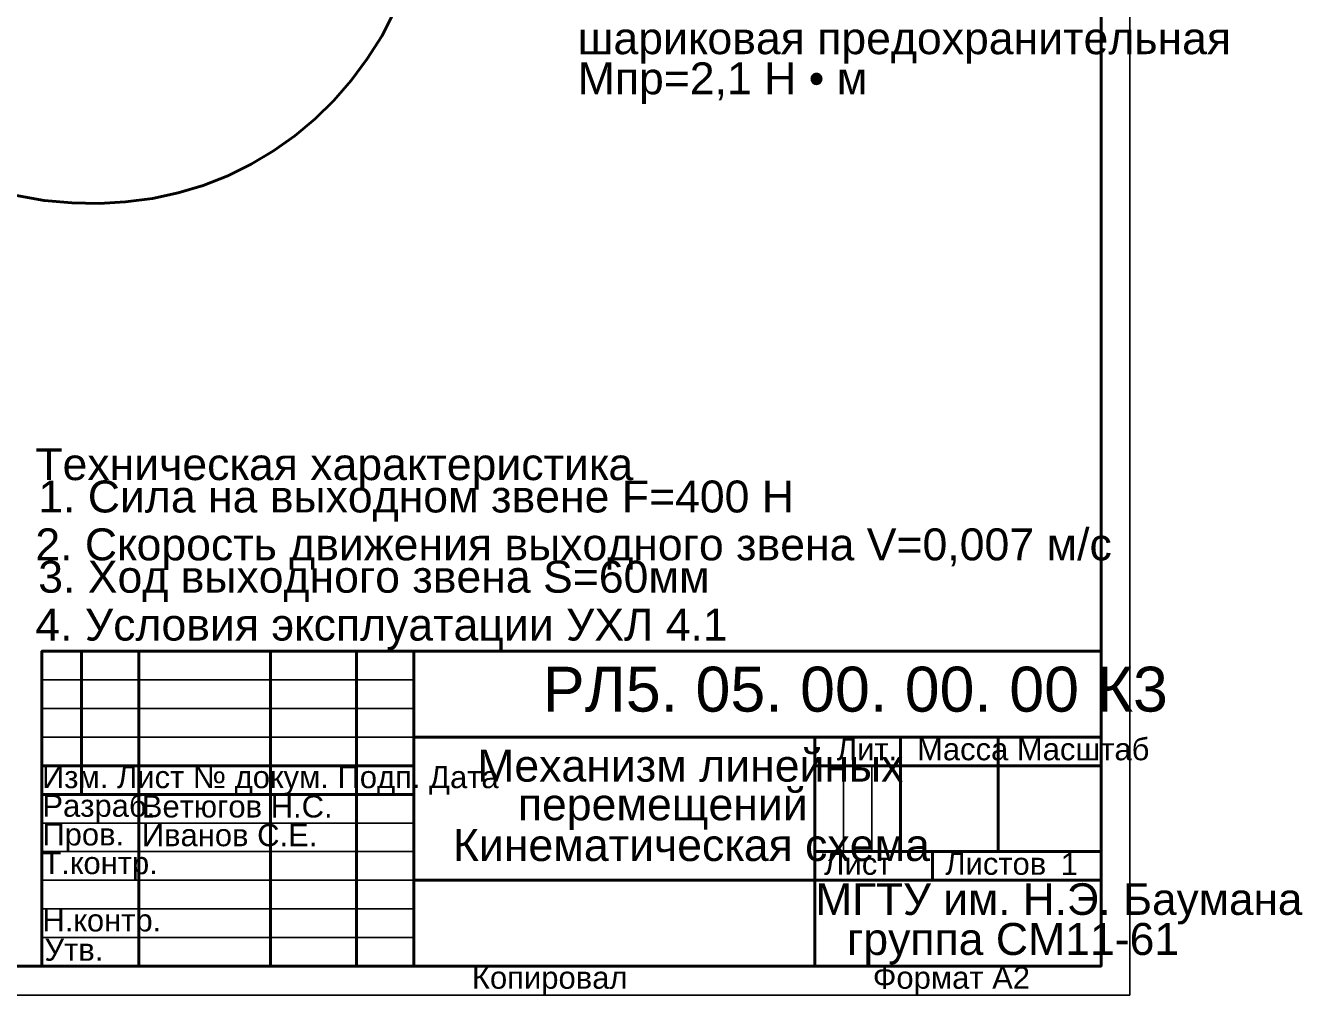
# Model space of a CAD drawing. Header units: millimetres. Extents: x 1 to 625, y 0 to 421.
# Drawn here: x 401.7 to 624.7, y 0.5 to 169.7 of the extents above; entities that cross this region are included whole.
import ezdxf

# ---------------------------------------------------------------- set-up
doc = ezdxf.new("R2010")
doc.units = ezdxf.units.MM
doc.layers.add('PDF _Геометрия', color=7, linetype='Continuous')
doc.layers.add('PDF _Текст', color=7, linetype='Continuous')
doc.layers.add('PDF _Сплошная заливка', color=7, linetype='Continuous', true_color=0xffffff)
doc.styles.add('PDF Arial', font='arial.ttf')

msp = doc.modelspace()

# ---------------------------------------------------------------- hatches: boundary and pattern name
at = {"layer": 'PDF _Сплошная заливка', "transparency": 33554559}
h = msp.add_hatch(color=256, dxfattribs=at)
h.paths.add_polyline_path([(498.6, 169.25), (576.92, 169.25)], flags=0)
h.paths.add_polyline_path([(498.6, 169.16), (576.92, 169.16)], flags=0)
h.paths.add_polyline_path([(498.6, 169.08), (576.92, 169.08)], flags=0)
h.paths.add_polyline_path([(498.6, 168.99), (576.92, 168.99)], flags=0)
h.paths.add_polyline_path([(498.6, 168.91), (576.92, 168.91)], flags=0)
h.paths.add_polyline_path([(498.6, 168.83), (576.92, 168.83)], flags=0)
h.paths.add_polyline_path([(498.6, 168.74), (576.92, 168.74)], flags=0)
h.paths.add_polyline_path([(498.6, 168.66), (576.92, 168.66)], flags=0)
h.paths.add_polyline_path([(498.6, 168.57), (576.92, 168.57)], flags=0)
h.paths.add_polyline_path([(498.6, 168.49), (576.92, 168.49)], flags=0)
h.paths.add_polyline_path([(498.6, 168.4), (576.92, 168.4)], flags=0)
h.paths.add_polyline_path([(498.6, 168.32), (576.92, 168.32)], flags=0)
h.paths.add_polyline_path([(498.6, 168.23), (576.92, 168.23)], flags=0)
h.paths.add_polyline_path([(498.6, 168.15), (576.92, 168.15)], flags=0)
h.paths.add_polyline_path([(498.6, 168.06), (576.92, 168.06)], flags=0)
h.paths.add_polyline_path([(498.6, 167.98), (576.92, 167.98)], flags=0)
h.paths.add_polyline_path([(498.6, 167.89), (576.92, 167.89)], flags=0)
h.paths.add_polyline_path([(498.6, 167.81), (576.92, 167.81)], flags=0)
h.paths.add_polyline_path([(498.6, 167.72), (576.92, 167.72)], flags=0)
h.paths.add_polyline_path([(498.6, 167.64), (576.92, 167.64)], flags=0)
h.paths.add_polyline_path([(498.6, 167.56), (576.92, 167.56)], flags=0)
h.paths.add_polyline_path([(498.6, 167.47), (576.92, 167.47)], flags=0)
h.paths.add_polyline_path([(498.6, 167.39), (576.92, 167.39)], flags=0)
h.paths.add_polyline_path([(498.6, 167.3), (576.92, 167.3)], flags=0)
h.paths.add_polyline_path([(498.6, 167.22), (576.92, 167.22)], flags=0)
h.paths.add_polyline_path([(498.6, 167.13), (576.92, 167.13)], flags=0)
h.paths.add_polyline_path([(498.6, 167.05), (576.92, 167.05)], flags=0)
h.paths.add_polyline_path([(498.6, 166.96), (576.92, 166.96)], flags=0)
h.paths.add_polyline_path([(498.6, 166.88), (576.92, 166.88)], flags=0)
h.paths.add_polyline_path([(498.6, 166.79), (576.92, 166.79)], flags=0)
h.paths.add_polyline_path([(498.6, 166.71), (576.92, 166.71)], flags=0)
h.paths.add_polyline_path([(498.6, 166.62), (576.92, 166.62)], flags=0)
h.paths.add_polyline_path([(498.6, 166.54), (576.92, 166.54)], flags=0)
h.paths.add_polyline_path([(498.6, 166.45), (576.92, 166.45)], flags=0)
h.paths.add_polyline_path([(498.6, 166.37), (576.92, 166.37)], flags=0)
h.paths.add_polyline_path([(498.6, 166.29), (576.92, 166.29)], flags=0)
h.paths.add_polyline_path([(498.6, 166.2), (576.92, 166.2)], flags=0)
h.paths.add_polyline_path([(498.6, 166.12), (576.92, 166.12)], flags=0)
h.paths.add_polyline_path([(498.6, 166.03), (576.92, 166.03)], flags=0)
h.paths.add_polyline_path([(498.6, 165.95), (576.92, 165.95)], flags=0)
h.paths.add_polyline_path([(498.6, 165.86), (576.92, 165.86)], flags=0)
h.paths.add_polyline_path([(498.6, 165.78), (576.92, 165.78)], flags=0)
h.paths.add_polyline_path([(498.6, 165.69), (576.92, 165.69)], flags=0)
h.paths.add_polyline_path([(498.6, 165.61), (576.92, 165.61)], flags=0)
h.paths.add_polyline_path([(498.6, 165.52), (576.92, 165.52)], flags=0)
h.paths.add_polyline_path([(498.6, 165.44), (576.92, 165.44)], flags=0)
h.paths.add_polyline_path([(498.6, 165.35), (576.92, 165.35)], flags=0)
h.paths.add_polyline_path([(498.6, 165.27), (576.92, 165.27)], flags=0)
h.paths.add_polyline_path([(498.6, 165.18), (576.92, 165.18)], flags=0)
h.paths.add_polyline_path([(498.6, 165.1), (576.92, 165.1)], flags=0)
h.paths.add_polyline_path([(498.6, 165.02), (576.92, 165.02)], flags=0)
h.paths.add_polyline_path([(498.6, 164.93), (576.92, 164.93)], flags=0)
h.paths.add_polyline_path([(498.6, 164.85), (576.92, 164.85)], flags=0)
h.paths.add_polyline_path([(498.6, 164.76), (576.92, 164.76)], flags=0)
h.paths.add_polyline_path([(498.6, 164.68), (576.92, 164.68)], flags=0)
h.paths.add_polyline_path([(498.6, 164.59), (576.92, 164.59)], flags=0)
h.paths.add_polyline_path([(498.6, 164.51), (576.92, 164.51)], flags=0)
h.paths.add_polyline_path([(498.6, 164.42), (576.92, 164.42)], flags=0)
h.paths.add_polyline_path([(498.6, 164.34), (576.92, 164.34)], flags=0)
h.paths.add_polyline_path([(498.6, 164.25), (576.92, 164.25)], flags=0)
h.paths.add_polyline_path([(498.6, 164.17), (576.92, 164.17)], flags=0)
h.paths.add_polyline_path([(498.6, 164.08), (576.92, 164.08)], flags=0)
h.paths.add_polyline_path([(498.6, 164), (576.92, 164)], flags=0)
h.paths.add_polyline_path([(498.6, 163.91), (576.92, 163.91)], flags=0)
h.paths.add_polyline_path([(498.6, 163.83), (576.92, 163.83)], flags=0)
h.paths.add_polyline_path([(498.6, 163.75), (576.92, 163.75)], flags=0)
h.paths.add_polyline_path([(498.6, 163.66), (576.92, 163.66)], flags=0)
h.paths.add_polyline_path([(498.6, 163.58), (576.92, 163.58)], flags=0)
h.paths.add_polyline_path([(498.6, 163.49), (576.92, 163.49)], flags=0)
h.paths.add_polyline_path([(498.6, 163.41), (576.92, 163.41)], flags=0)
h.paths.add_polyline_path([(498.6, 163.32), (576.92, 163.32)], flags=0)
h.paths.add_polyline_path([(498.6, 163.24), (576.92, 163.24)], flags=0)
h = msp.add_hatch(color=256, dxfattribs=at)
h.paths.add_polyline_path([(498.6, 162.22), (533.91, 162.22)], flags=0)
h.paths.add_polyline_path([(498.6, 162.14), (533.91, 162.14)], flags=0)
h.paths.add_polyline_path([(498.6, 162.05), (533.91, 162.05)], flags=0)
h.paths.add_polyline_path([(498.6, 161.97), (533.91, 161.97)], flags=0)
h.paths.add_polyline_path([(498.6, 161.88), (533.91, 161.88)], flags=0)
h.paths.add_polyline_path([(498.6, 161.8), (533.91, 161.8)], flags=0)
h.paths.add_polyline_path([(498.6, 161.71), (533.91, 161.71)], flags=0)
h.paths.add_polyline_path([(498.6, 161.63), (533.91, 161.63)], flags=0)
h.paths.add_polyline_path([(498.6, 161.54), (533.91, 161.54)], flags=0)
h.paths.add_polyline_path([(498.6, 161.46), (533.91, 161.46)], flags=0)
h.paths.add_polyline_path([(498.6, 161.37), (533.91, 161.37)], flags=0)
h.paths.add_polyline_path([(498.6, 161.29), (533.91, 161.29)], flags=0)
h.paths.add_polyline_path([(498.6, 161.21), (533.91, 161.21)], flags=0)
h.paths.add_polyline_path([(498.6, 161.12), (533.91, 161.12)], flags=0)
h.paths.add_polyline_path([(498.6, 161.04), (533.91, 161.04)], flags=0)
h.paths.add_polyline_path([(498.6, 160.95), (533.91, 160.95)], flags=0)
h.paths.add_polyline_path([(498.6, 160.87), (533.91, 160.87)], flags=0)
h.paths.add_polyline_path([(498.6, 160.78), (533.91, 160.78)], flags=0)
h.paths.add_polyline_path([(498.6, 160.7), (533.91, 160.7)], flags=0)
h.paths.add_polyline_path([(498.6, 160.61), (533.91, 160.61)], flags=0)
h.paths.add_polyline_path([(498.6, 160.53), (533.91, 160.53)], flags=0)
h.paths.add_polyline_path([(498.6, 160.44), (533.91, 160.44)], flags=0)
h.paths.add_polyline_path([(498.6, 160.36), (533.91, 160.36)], flags=0)
h.paths.add_polyline_path([(498.6, 160.27), (533.91, 160.27)], flags=0)
h.paths.add_polyline_path([(498.6, 160.19), (533.91, 160.19)], flags=0)
h.paths.add_polyline_path([(498.6, 160.1), (533.91, 160.1)], flags=0)
h.paths.add_polyline_path([(498.6, 160.02), (533.91, 160.02)], flags=0)
h.paths.add_polyline_path([(498.6, 159.94), (533.91, 159.94)], flags=0)
h.paths.add_polyline_path([(498.6, 159.85), (533.91, 159.85)], flags=0)
h.paths.add_polyline_path([(498.6, 159.77), (533.91, 159.77)], flags=0)
h.paths.add_polyline_path([(498.6, 159.68), (533.91, 159.68)], flags=0)
h.paths.add_polyline_path([(498.6, 159.6), (533.91, 159.6)], flags=0)
h.paths.add_polyline_path([(498.6, 159.51), (533.91, 159.51)], flags=0)
h.paths.add_polyline_path([(498.6, 159.43), (533.91, 159.43)], flags=0)
h.paths.add_polyline_path([(498.6, 159.34), (533.91, 159.34)], flags=0)
h.paths.add_polyline_path([(498.6, 159.26), (533.91, 159.26)], flags=0)
h.paths.add_polyline_path([(498.6, 159.17), (533.91, 159.17)], flags=0)
h.paths.add_polyline_path([(498.6, 159.09), (533.91, 159.09)], flags=0)
h.paths.add_polyline_path([(498.6, 159), (533.91, 159)], flags=0)
h.paths.add_polyline_path([(498.6, 158.92), (533.91, 158.92)], flags=0)
h.paths.add_polyline_path([(498.6, 158.83), (533.91, 158.83)], flags=0)
h.paths.add_polyline_path([(498.6, 158.75), (533.91, 158.75)], flags=0)
h.paths.add_polyline_path([(498.6, 158.67), (533.91, 158.67)], flags=0)
h.paths.add_polyline_path([(498.6, 158.58), (533.91, 158.58)], flags=0)
h.paths.add_polyline_path([(498.6, 158.5), (533.91, 158.5)], flags=0)
h.paths.add_polyline_path([(498.6, 158.41), (533.91, 158.41)], flags=0)
h.paths.add_polyline_path([(498.6, 158.33), (533.91, 158.33)], flags=0)
h.paths.add_polyline_path([(498.6, 158.24), (533.91, 158.24)], flags=0)
h.paths.add_polyline_path([(498.6, 158.16), (533.91, 158.16)], flags=0)
h.paths.add_polyline_path([(498.6, 158.07), (533.91, 158.07)], flags=0)
h.paths.add_polyline_path([(498.6, 157.99), (533.91, 157.99)], flags=0)
h.paths.add_polyline_path([(498.6, 157.9), (533.91, 157.9)], flags=0)
h.paths.add_polyline_path([(498.6, 157.82), (533.91, 157.82)], flags=0)
h.paths.add_polyline_path([(498.6, 157.73), (533.91, 157.73)], flags=0)
h.paths.add_polyline_path([(498.6, 157.65), (533.91, 157.65)], flags=0)
h.paths.add_polyline_path([(498.6, 157.56), (533.91, 157.56)], flags=0)
h.paths.add_polyline_path([(498.6, 157.48), (533.91, 157.48)], flags=0)
h.paths.add_polyline_path([(498.6, 157.4), (533.91, 157.4)], flags=0)
h.paths.add_polyline_path([(498.6, 157.31), (533.91, 157.31)], flags=0)
h.paths.add_polyline_path([(498.6, 157.23), (533.91, 157.23)], flags=0)
h.paths.add_polyline_path([(498.6, 157.14), (533.91, 157.14)], flags=0)
h.paths.add_polyline_path([(498.6, 157.06), (533.91, 157.06)], flags=0)
h.paths.add_polyline_path([(498.6, 156.97), (533.91, 156.97)], flags=0)
h.paths.add_polyline_path([(498.6, 156.89), (533.91, 156.89)], flags=0)
h.paths.add_polyline_path([(498.6, 156.8), (533.91, 156.8)], flags=0)
h.paths.add_polyline_path([(498.6, 156.72), (533.91, 156.72)], flags=0)
h.paths.add_polyline_path([(498.6, 156.63), (533.91, 156.63)], flags=0)
h.paths.add_polyline_path([(498.6, 156.55), (533.91, 156.55)], flags=0)
h.paths.add_polyline_path([(498.6, 156.46), (533.91, 156.46)], flags=0)
h.paths.add_polyline_path([(498.6, 156.38), (533.91, 156.38)], flags=0)
h.paths.add_polyline_path([(498.6, 156.29), (533.91, 156.29)], flags=0)
h = msp.add_hatch(color=256, dxfattribs=at)
h.paths.add_polyline_path([(403.94, 94.91), (479.81, 94.91)], flags=0)
h.paths.add_polyline_path([(403.94, 94.83), (479.81, 94.83)], flags=0)
h.paths.add_polyline_path([(403.94, 94.74), (479.81, 94.74)], flags=0)
h.paths.add_polyline_path([(403.94, 94.66), (479.81, 94.66)], flags=0)
h.paths.add_polyline_path([(403.94, 94.57), (479.81, 94.57)], flags=0)
h.paths.add_polyline_path([(403.94, 94.49), (479.81, 94.49)], flags=0)
h.paths.add_polyline_path([(403.94, 94.4), (479.81, 94.4)], flags=0)
h.paths.add_polyline_path([(403.94, 94.32), (479.81, 94.32)], flags=0)
h.paths.add_polyline_path([(403.94, 94.23), (479.81, 94.23)], flags=0)
h.paths.add_polyline_path([(403.94, 94.15), (479.81, 94.15)], flags=0)
h.paths.add_polyline_path([(403.94, 94.06), (479.81, 94.06)], flags=0)
h.paths.add_polyline_path([(403.94, 93.98), (479.81, 93.98)], flags=0)
h.paths.add_polyline_path([(403.94, 93.9), (479.81, 93.9)], flags=0)
h.paths.add_polyline_path([(403.94, 93.81), (479.81, 93.81)], flags=0)
h.paths.add_polyline_path([(403.94, 93.73), (479.81, 93.73)], flags=0)
h.paths.add_polyline_path([(403.94, 93.64), (479.81, 93.64)], flags=0)
h.paths.add_polyline_path([(403.94, 93.56), (479.81, 93.56)], flags=0)
h.paths.add_polyline_path([(403.94, 93.47), (479.81, 93.47)], flags=0)
h.paths.add_polyline_path([(403.94, 93.39), (479.81, 93.39)], flags=0)
h.paths.add_polyline_path([(403.94, 93.3), (479.81, 93.3)], flags=0)
h.paths.add_polyline_path([(403.94, 93.22), (479.81, 93.22)], flags=0)
h.paths.add_polyline_path([(403.94, 93.13), (479.81, 93.13)], flags=0)
h.paths.add_polyline_path([(403.94, 93.05), (479.81, 93.05)], flags=0)
h.paths.add_polyline_path([(403.94, 92.96), (479.81, 92.96)], flags=0)
h.paths.add_polyline_path([(403.94, 92.88), (479.81, 92.88)], flags=0)
h.paths.add_polyline_path([(403.94, 92.79), (479.81, 92.79)], flags=0)
h.paths.add_polyline_path([(403.94, 92.71), (479.81, 92.71)], flags=0)
h.paths.add_polyline_path([(403.94, 92.63), (479.81, 92.63)], flags=0)
h.paths.add_polyline_path([(403.94, 92.54), (479.81, 92.54)], flags=0)
h.paths.add_polyline_path([(403.94, 92.46), (479.81, 92.46)], flags=0)
h.paths.add_polyline_path([(403.94, 92.37), (479.81, 92.37)], flags=0)
h.paths.add_polyline_path([(403.94, 92.29), (479.81, 92.29)], flags=0)
h.paths.add_polyline_path([(403.94, 92.2), (479.81, 92.2)], flags=0)
h.paths.add_polyline_path([(403.94, 92.12), (479.81, 92.12)], flags=0)
h.paths.add_polyline_path([(403.94, 92.03), (479.81, 92.03)], flags=0)
h.paths.add_polyline_path([(403.94, 91.95), (479.81, 91.95)], flags=0)
h.paths.add_polyline_path([(403.94, 91.86), (479.81, 91.86)], flags=0)
h.paths.add_polyline_path([(403.94, 91.78), (479.81, 91.78)], flags=0)
h.paths.add_polyline_path([(403.94, 91.69), (479.81, 91.69)], flags=0)
h.paths.add_polyline_path([(403.94, 91.61), (479.81, 91.61)], flags=0)
h.paths.add_polyline_path([(403.94, 91.52), (479.81, 91.52)], flags=0)
h.paths.add_polyline_path([(403.94, 91.44), (479.81, 91.44)], flags=0)
h.paths.add_polyline_path([(403.94, 91.36), (479.81, 91.36)], flags=0)
h.paths.add_polyline_path([(403.94, 91.27), (479.81, 91.27)], flags=0)
h.paths.add_polyline_path([(403.94, 91.19), (479.81, 91.19)], flags=0)
h.paths.add_polyline_path([(403.94, 91.1), (479.81, 91.1)], flags=0)
h.paths.add_polyline_path([(403.94, 91.02), (479.81, 91.02)], flags=0)
h.paths.add_polyline_path([(403.94, 90.93), (479.81, 90.93)], flags=0)
h.paths.add_polyline_path([(403.94, 90.85), (479.81, 90.85)], flags=0)
h.paths.add_polyline_path([(403.94, 90.76), (479.81, 90.76)], flags=0)
h.paths.add_polyline_path([(403.94, 90.68), (479.81, 90.68)], flags=0)
h.paths.add_polyline_path([(403.94, 90.59), (479.81, 90.59)], flags=0)
h.paths.add_polyline_path([(403.94, 90.51), (479.81, 90.51)], flags=0)
h.paths.add_polyline_path([(403.94, 90.42), (479.81, 90.42)], flags=0)
h.paths.add_polyline_path([(403.94, 90.34), (479.81, 90.34)], flags=0)
h.paths.add_polyline_path([(403.94, 90.25), (479.81, 90.25)], flags=0)
h.paths.add_polyline_path([(403.94, 90.17), (479.81, 90.17)], flags=0)
h.paths.add_polyline_path([(403.94, 90.09), (479.81, 90.09)], flags=0)
h.paths.add_polyline_path([(403.94, 90), (479.81, 90)], flags=0)
h.paths.add_polyline_path([(403.94, 89.92), (479.81, 89.92)], flags=0)
h.paths.add_polyline_path([(403.94, 89.83), (479.81, 89.83)], flags=0)
h.paths.add_polyline_path([(403.94, 89.75), (479.81, 89.75)], flags=0)
h.paths.add_polyline_path([(403.94, 89.66), (479.81, 89.66)], flags=0)
h.paths.add_polyline_path([(403.94, 89.58), (479.81, 89.58)], flags=0)
h.paths.add_polyline_path([(403.94, 89.49), (479.81, 89.49)], flags=0)
h.paths.add_polyline_path([(403.94, 89.41), (479.81, 89.41)], flags=0)
h.paths.add_polyline_path([(403.94, 89.32), (479.81, 89.32)], flags=0)
h.paths.add_polyline_path([(403.94, 89.24), (479.81, 89.24)], flags=0)
h.paths.add_polyline_path([(403.94, 89.15), (479.81, 89.15)], flags=0)
h.paths.add_polyline_path([(403.94, 89.07), (479.81, 89.07)], flags=0)
h.paths.add_polyline_path([(403.94, 88.98), (479.81, 88.98)], flags=0)
h.paths.add_polyline_path([(403.94, 88.9), (479.81, 88.9)], flags=0)
h = msp.add_hatch(color=256, dxfattribs=at)
h.paths.add_polyline_path([(403.94, 87.88), (492.93, 87.88)], flags=0)
h.paths.add_polyline_path([(403.94, 87.8), (492.93, 87.8)], flags=0)
h.paths.add_polyline_path([(403.94, 87.71), (492.93, 87.71)], flags=0)
h.paths.add_polyline_path([(403.94, 87.63), (492.93, 87.63)], flags=0)
h.paths.add_polyline_path([(403.94, 87.55), (492.93, 87.55)], flags=0)
h.paths.add_polyline_path([(403.94, 87.46), (492.93, 87.46)], flags=0)
h.paths.add_polyline_path([(403.94, 87.38), (492.93, 87.38)], flags=0)
h.paths.add_polyline_path([(403.94, 87.29), (492.93, 87.29)], flags=0)
h.paths.add_polyline_path([(403.94, 87.21), (492.93, 87.21)], flags=0)
h.paths.add_polyline_path([(403.94, 87.12), (492.93, 87.12)], flags=0)
h.paths.add_polyline_path([(403.94, 87.04), (492.93, 87.04)], flags=0)
h.paths.add_polyline_path([(403.94, 86.95), (492.93, 86.95)], flags=0)
h.paths.add_polyline_path([(403.94, 86.87), (492.93, 86.87)], flags=0)
h.paths.add_polyline_path([(403.94, 86.78), (492.93, 86.78)], flags=0)
h.paths.add_polyline_path([(403.94, 86.7), (492.93, 86.7)], flags=0)
h.paths.add_polyline_path([(403.94, 86.61), (492.93, 86.61)], flags=0)
h.paths.add_polyline_path([(403.94, 86.53), (492.93, 86.53)], flags=0)
h.paths.add_polyline_path([(403.94, 86.44), (492.93, 86.44)], flags=0)
h.paths.add_polyline_path([(403.94, 86.36), (492.93, 86.36)], flags=0)
h.paths.add_polyline_path([(403.94, 86.28), (492.93, 86.28)], flags=0)
h.paths.add_polyline_path([(403.94, 86.19), (492.93, 86.19)], flags=0)
h.paths.add_polyline_path([(403.94, 86.11), (492.93, 86.11)], flags=0)
h.paths.add_polyline_path([(403.94, 86.02), (492.93, 86.02)], flags=0)
h.paths.add_polyline_path([(403.94, 85.94), (492.93, 85.94)], flags=0)
h.paths.add_polyline_path([(403.94, 85.85), (492.93, 85.85)], flags=0)
h.paths.add_polyline_path([(403.94, 85.77), (492.93, 85.77)], flags=0)
h.paths.add_polyline_path([(403.94, 85.68), (492.93, 85.68)], flags=0)
h.paths.add_polyline_path([(403.94, 85.6), (492.93, 85.6)], flags=0)
h.paths.add_polyline_path([(403.94, 85.51), (492.93, 85.51)], flags=0)
h.paths.add_polyline_path([(403.94, 85.43), (492.93, 85.43)], flags=0)
h.paths.add_polyline_path([(403.94, 85.34), (492.93, 85.34)], flags=0)
h.paths.add_polyline_path([(403.94, 85.26), (492.93, 85.26)], flags=0)
h.paths.add_polyline_path([(403.94, 85.17), (492.93, 85.17)], flags=0)
h.paths.add_polyline_path([(403.94, 85.09), (492.93, 85.09)], flags=0)
h.paths.add_polyline_path([(403.94, 85.01), (492.93, 85.01)], flags=0)
h.paths.add_polyline_path([(403.94, 84.92), (492.93, 84.92)], flags=0)
h.paths.add_polyline_path([(403.94, 84.84), (492.93, 84.84)], flags=0)
h.paths.add_polyline_path([(403.94, 84.75), (492.93, 84.75)], flags=0)
h.paths.add_polyline_path([(403.94, 84.67), (492.93, 84.67)], flags=0)
h.paths.add_polyline_path([(403.94, 84.58), (492.93, 84.58)], flags=0)
h.paths.add_polyline_path([(403.94, 84.5), (492.93, 84.5)], flags=0)
h.paths.add_polyline_path([(403.94, 84.41), (492.93, 84.41)], flags=0)
h.paths.add_polyline_path([(403.94, 84.33), (492.93, 84.33)], flags=0)
h.paths.add_polyline_path([(403.94, 84.24), (492.93, 84.24)], flags=0)
h.paths.add_polyline_path([(403.94, 84.16), (492.93, 84.16)], flags=0)
h.paths.add_polyline_path([(403.94, 84.07), (492.93, 84.07)], flags=0)
h.paths.add_polyline_path([(403.94, 83.99), (492.93, 83.99)], flags=0)
h.paths.add_polyline_path([(403.94, 83.9), (492.93, 83.9)], flags=0)
h.paths.add_polyline_path([(403.94, 83.82), (492.93, 83.82)], flags=0)
h.paths.add_polyline_path([(403.94, 83.74), (492.93, 83.74)], flags=0)
h.paths.add_polyline_path([(403.94, 83.65), (492.93, 83.65)], flags=0)
h.paths.add_polyline_path([(403.94, 83.57), (492.93, 83.57)], flags=0)
h.paths.add_polyline_path([(403.94, 83.48), (492.93, 83.48)], flags=0)
h.paths.add_polyline_path([(403.94, 83.4), (492.93, 83.4)], flags=0)
h.paths.add_polyline_path([(403.94, 83.31), (492.93, 83.31)], flags=0)
h.paths.add_polyline_path([(403.94, 83.23), (492.93, 83.23)], flags=0)
h.paths.add_polyline_path([(403.94, 83.14), (492.93, 83.14)], flags=0)
h.paths.add_polyline_path([(403.94, 83.06), (492.93, 83.06)], flags=0)
h.paths.add_polyline_path([(403.94, 82.97), (492.93, 82.97)], flags=0)
h.paths.add_polyline_path([(403.94, 82.89), (492.93, 82.89)], flags=0)
h.paths.add_polyline_path([(403.94, 82.8), (492.93, 82.8)], flags=0)
h.paths.add_polyline_path([(403.94, 82.72), (492.93, 82.72)], flags=0)
h.paths.add_polyline_path([(403.94, 82.63), (492.93, 82.63)], flags=0)
h.paths.add_polyline_path([(403.94, 82.55), (492.93, 82.55)], flags=0)
h.paths.add_polyline_path([(403.94, 82.47), (492.93, 82.47)], flags=0)
h.paths.add_polyline_path([(403.94, 82.38), (492.93, 82.38)], flags=0)
h.paths.add_polyline_path([(403.94, 82.3), (492.93, 82.3)], flags=0)
h.paths.add_polyline_path([(403.94, 82.21), (492.93, 82.21)], flags=0)
h.paths.add_polyline_path([(403.94, 82.13), (492.93, 82.13)], flags=0)
h.paths.add_polyline_path([(403.94, 82.04), (492.93, 82.04)], flags=0)
h.paths.add_polyline_path([(403.94, 81.96), (492.93, 81.96)], flags=0)
h = msp.add_hatch(color=256, dxfattribs=at)
h.paths.add_polyline_path([(403.94, 80.86), (537.63, 80.86)], flags=0)
h.paths.add_polyline_path([(403.94, 80.77), (537.63, 80.77)], flags=0)
h.paths.add_polyline_path([(403.94, 80.69), (537.63, 80.69)], flags=0)
h.paths.add_polyline_path([(403.94, 80.6), (537.63, 80.6)], flags=0)
h.paths.add_polyline_path([(403.94, 80.52), (537.63, 80.52)], flags=0)
h.paths.add_polyline_path([(403.94, 80.43), (537.63, 80.43)], flags=0)
h.paths.add_polyline_path([(403.94, 80.35), (537.63, 80.35)], flags=0)
h.paths.add_polyline_path([(403.94, 80.26), (537.63, 80.26)], flags=0)
h.paths.add_polyline_path([(403.94, 80.18), (537.63, 80.18)], flags=0)
h.paths.add_polyline_path([(403.94, 80.09), (537.63, 80.09)], flags=0)
h.paths.add_polyline_path([(403.94, 80.01), (537.63, 80.01)], flags=0)
h.paths.add_polyline_path([(403.94, 79.93), (537.63, 79.93)], flags=0)
h.paths.add_polyline_path([(403.94, 79.84), (537.63, 79.84)], flags=0)
h.paths.add_polyline_path([(403.94, 79.76), (537.63, 79.76)], flags=0)
h.paths.add_polyline_path([(403.94, 79.67), (537.63, 79.67)], flags=0)
h.paths.add_polyline_path([(403.94, 79.59), (537.63, 79.59)], flags=0)
h.paths.add_polyline_path([(403.94, 79.5), (537.63, 79.5)], flags=0)
h.paths.add_polyline_path([(403.94, 79.42), (537.63, 79.42)], flags=0)
h.paths.add_polyline_path([(403.94, 79.33), (537.63, 79.33)], flags=0)
h.paths.add_polyline_path([(403.94, 79.25), (537.63, 79.25)], flags=0)
h.paths.add_polyline_path([(403.94, 79.16), (537.63, 79.16)], flags=0)
h.paths.add_polyline_path([(403.94, 79.08), (537.63, 79.08)], flags=0)
h.paths.add_polyline_path([(403.94, 78.99), (537.63, 78.99)], flags=0)
h.paths.add_polyline_path([(403.94, 78.91), (537.63, 78.91)], flags=0)
h.paths.add_polyline_path([(403.94, 78.82), (537.63, 78.82)], flags=0)
h.paths.add_polyline_path([(403.94, 78.74), (537.63, 78.74)], flags=0)
h.paths.add_polyline_path([(403.94, 78.66), (537.63, 78.66)], flags=0)
h.paths.add_polyline_path([(403.94, 78.57), (537.63, 78.57)], flags=0)
h.paths.add_polyline_path([(403.94, 78.49), (537.63, 78.49)], flags=0)
h.paths.add_polyline_path([(403.94, 78.4), (537.63, 78.4)], flags=0)
h.paths.add_polyline_path([(403.94, 78.32), (537.63, 78.32)], flags=0)
h.paths.add_polyline_path([(403.94, 78.23), (537.63, 78.23)], flags=0)
h.paths.add_polyline_path([(403.94, 78.15), (537.63, 78.15)], flags=0)
h.paths.add_polyline_path([(403.94, 78.06), (537.63, 78.06)], flags=0)
h.paths.add_polyline_path([(403.94, 77.98), (537.63, 77.98)], flags=0)
h.paths.add_polyline_path([(403.94, 77.89), (537.63, 77.89)], flags=0)
h.paths.add_polyline_path([(403.94, 77.81), (537.63, 77.81)], flags=0)
h.paths.add_polyline_path([(403.94, 77.72), (537.63, 77.72)], flags=0)
h.paths.add_polyline_path([(403.94, 77.64), (537.63, 77.64)], flags=0)
h.paths.add_polyline_path([(403.94, 77.55), (537.63, 77.55)], flags=0)
h.paths.add_polyline_path([(403.94, 77.47), (537.63, 77.47)], flags=0)
h.paths.add_polyline_path([(403.94, 77.39), (537.63, 77.39)], flags=0)
h.paths.add_polyline_path([(403.94, 77.3), (537.63, 77.3)], flags=0)
h.paths.add_polyline_path([(403.94, 77.22), (537.63, 77.22)], flags=0)
h.paths.add_polyline_path([(403.94, 77.13), (537.63, 77.13)], flags=0)
h.paths.add_polyline_path([(403.94, 77.05), (537.63, 77.05)], flags=0)
h.paths.add_polyline_path([(403.94, 76.96), (537.63, 76.96)], flags=0)
h.paths.add_polyline_path([(403.94, 76.88), (537.63, 76.88)], flags=0)
h.paths.add_polyline_path([(403.94, 76.79), (537.63, 76.79)], flags=0)
h.paths.add_polyline_path([(403.94, 76.71), (537.63, 76.71)], flags=0)
h.paths.add_polyline_path([(403.94, 76.62), (537.63, 76.62)], flags=0)
h.paths.add_polyline_path([(403.94, 76.54), (537.63, 76.54)], flags=0)
h.paths.add_polyline_path([(403.94, 76.45), (537.63, 76.45)], flags=0)
h.paths.add_polyline_path([(403.94, 76.37), (537.63, 76.37)], flags=0)
h.paths.add_polyline_path([(403.94, 76.28), (537.63, 76.28)], flags=0)
h.paths.add_polyline_path([(403.94, 76.2), (537.63, 76.2)], flags=0)
h.paths.add_polyline_path([(403.94, 76.12), (537.63, 76.12)], flags=0)
h.paths.add_polyline_path([(403.94, 76.03), (537.63, 76.03)], flags=0)
h.paths.add_polyline_path([(403.94, 75.95), (537.63, 75.95)], flags=0)
h.paths.add_polyline_path([(403.94, 75.86), (537.63, 75.86)], flags=0)
h.paths.add_polyline_path([(403.94, 75.78), (537.63, 75.78)], flags=0)
h.paths.add_polyline_path([(403.94, 75.69), (537.63, 75.69)], flags=0)
h.paths.add_polyline_path([(403.94, 75.61), (537.63, 75.61)], flags=0)
h.paths.add_polyline_path([(403.94, 75.52), (537.63, 75.52)], flags=0)
h.paths.add_polyline_path([(403.94, 75.44), (537.63, 75.44)], flags=0)
h.paths.add_polyline_path([(403.94, 75.35), (537.63, 75.35)], flags=0)
h.paths.add_polyline_path([(403.94, 75.27), (537.63, 75.27)], flags=0)
h.paths.add_polyline_path([(403.94, 75.18), (537.63, 75.18)], flags=0)
h.paths.add_polyline_path([(403.94, 75.1), (537.63, 75.1)], flags=0)
h.paths.add_polyline_path([(403.94, 75.01), (537.63, 75.01)], flags=0)
h.paths.add_polyline_path([(403.94, 74.93), (537.63, 74.93)], flags=0)
h = msp.add_hatch(color=256, dxfattribs=at)
h.paths.add_polyline_path([(403.94, 73.91), (484.63, 73.91)], flags=0)
h.paths.add_polyline_path([(403.94, 73.83), (484.63, 73.83)], flags=0)
h.paths.add_polyline_path([(403.94, 73.74), (484.63, 73.74)], flags=0)
h.paths.add_polyline_path([(403.94, 73.66), (484.63, 73.66)], flags=0)
h.paths.add_polyline_path([(403.94, 73.58), (484.63, 73.58)], flags=0)
h.paths.add_polyline_path([(403.94, 73.49), (484.63, 73.49)], flags=0)
h.paths.add_polyline_path([(403.94, 73.41), (484.63, 73.41)], flags=0)
h.paths.add_polyline_path([(403.94, 73.32), (484.63, 73.32)], flags=0)
h.paths.add_polyline_path([(403.94, 73.24), (484.63, 73.24)], flags=0)
h.paths.add_polyline_path([(403.94, 73.15), (484.63, 73.15)], flags=0)
h.paths.add_polyline_path([(403.94, 73.07), (484.63, 73.07)], flags=0)
h.paths.add_polyline_path([(403.94, 72.98), (484.63, 72.98)], flags=0)
h.paths.add_polyline_path([(403.94, 72.9), (484.63, 72.9)], flags=0)
h.paths.add_polyline_path([(403.94, 72.81), (484.63, 72.81)], flags=0)
h.paths.add_polyline_path([(403.94, 72.73), (484.63, 72.73)], flags=0)
h.paths.add_polyline_path([(403.94, 72.64), (484.63, 72.64)], flags=0)
h.paths.add_polyline_path([(403.94, 72.56), (484.63, 72.56)], flags=0)
h.paths.add_polyline_path([(403.94, 72.47), (484.63, 72.47)], flags=0)
h.paths.add_polyline_path([(403.94, 72.39), (484.63, 72.39)], flags=0)
h.paths.add_polyline_path([(403.94, 72.31), (484.63, 72.31)], flags=0)
h.paths.add_polyline_path([(403.94, 72.22), (484.63, 72.22)], flags=0)
h.paths.add_polyline_path([(403.94, 72.14), (484.63, 72.14)], flags=0)
h.paths.add_polyline_path([(403.94, 72.05), (484.63, 72.05)], flags=0)
h.paths.add_polyline_path([(403.94, 71.97), (484.63, 71.97)], flags=0)
h.paths.add_polyline_path([(403.94, 71.88), (484.63, 71.88)], flags=0)
h.paths.add_polyline_path([(403.94, 71.8), (484.63, 71.8)], flags=0)
h.paths.add_polyline_path([(403.94, 71.71), (484.63, 71.71)], flags=0)
h.paths.add_polyline_path([(403.94, 71.63), (484.63, 71.63)], flags=0)
h.paths.add_polyline_path([(403.94, 71.54), (484.63, 71.54)], flags=0)
h.paths.add_polyline_path([(403.94, 71.46), (484.63, 71.46)], flags=0)
h.paths.add_polyline_path([(403.94, 71.37), (484.63, 71.37)], flags=0)
h.paths.add_polyline_path([(403.94, 71.29), (484.63, 71.29)], flags=0)
h.paths.add_polyline_path([(403.94, 71.2), (484.63, 71.2)], flags=0)
h.paths.add_polyline_path([(403.94, 71.12), (484.63, 71.12)], flags=0)
h.paths.add_polyline_path([(403.94, 71.04), (484.63, 71.04)], flags=0)
h.paths.add_polyline_path([(403.94, 70.95), (484.63, 70.95)], flags=0)
h.paths.add_polyline_path([(403.94, 70.87), (484.63, 70.87)], flags=0)
h.paths.add_polyline_path([(403.94, 70.78), (484.63, 70.78)], flags=0)
h.paths.add_polyline_path([(403.94, 70.7), (484.63, 70.7)], flags=0)
h.paths.add_polyline_path([(403.94, 70.61), (484.63, 70.61)], flags=0)
h.paths.add_polyline_path([(403.94, 70.53), (484.63, 70.53)], flags=0)
h.paths.add_polyline_path([(403.94, 70.44), (484.63, 70.44)], flags=0)
h.paths.add_polyline_path([(403.94, 70.36), (484.63, 70.36)], flags=0)
h.paths.add_polyline_path([(403.94, 70.27), (484.63, 70.27)], flags=0)
h.paths.add_polyline_path([(403.94, 70.19), (484.63, 70.19)], flags=0)
h.paths.add_polyline_path([(403.94, 70.1), (484.63, 70.1)], flags=0)
h.paths.add_polyline_path([(403.94, 70.02), (484.63, 70.02)], flags=0)
h.paths.add_polyline_path([(403.94, 69.93), (484.63, 69.93)], flags=0)
h.paths.add_polyline_path([(403.94, 69.85), (484.63, 69.85)], flags=0)
h.paths.add_polyline_path([(403.94, 69.77), (484.63, 69.77)], flags=0)
h.paths.add_polyline_path([(403.94, 69.68), (484.63, 69.68)], flags=0)
h.paths.add_polyline_path([(403.94, 69.6), (484.63, 69.6)], flags=0)
h.paths.add_polyline_path([(403.94, 69.51), (484.63, 69.51)], flags=0)
h.paths.add_polyline_path([(403.94, 69.43), (484.63, 69.43)], flags=0)
h.paths.add_polyline_path([(403.94, 69.34), (484.63, 69.34)], flags=0)
h.paths.add_polyline_path([(403.94, 69.26), (484.63, 69.26)], flags=0)
h.paths.add_polyline_path([(403.94, 69.17), (484.63, 69.17)], flags=0)
h.paths.add_polyline_path([(403.94, 69.09), (484.63, 69.09)], flags=0)
h.paths.add_polyline_path([(403.94, 69), (484.63, 69)], flags=0)
h.paths.add_polyline_path([(403.94, 68.92), (484.63, 68.92)], flags=0)
h.paths.add_polyline_path([(403.94, 68.83), (484.63, 68.83)], flags=0)
h.paths.add_polyline_path([(403.94, 68.75), (484.63, 68.75)], flags=0)
h.paths.add_polyline_path([(403.94, 68.66), (484.63, 68.66)], flags=0)
h.paths.add_polyline_path([(403.94, 68.58), (484.63, 68.58)], flags=0)
h.paths.add_polyline_path([(403.94, 68.5), (484.63, 68.5)], flags=0)
h.paths.add_polyline_path([(403.94, 68.41), (484.63, 68.41)], flags=0)
h.paths.add_polyline_path([(403.94, 68.33), (484.63, 68.33)], flags=0)
h.paths.add_polyline_path([(403.94, 68.24), (484.63, 68.24)], flags=0)
h.paths.add_polyline_path([(403.94, 68.16), (484.63, 68.16)], flags=0)
h.paths.add_polyline_path([(403.94, 68.07), (484.63, 68.07)], flags=0)
h.paths.add_polyline_path([(403.94, 67.99), (484.63, 67.99)], flags=0)
h.paths.add_polyline_path([(403.94, 67.9), (484.63, 67.9)], flags=0)
h = msp.add_hatch(color=256, dxfattribs=at)
h.paths.add_polyline_path([(403.94, 66.89), (489.46, 66.89)], flags=0)
h.paths.add_polyline_path([(403.94, 66.8), (489.46, 66.8)], flags=0)
h.paths.add_polyline_path([(403.94, 66.72), (489.46, 66.72)], flags=0)
h.paths.add_polyline_path([(403.94, 66.63), (489.46, 66.63)], flags=0)
h.paths.add_polyline_path([(403.94, 66.55), (489.46, 66.55)], flags=0)
h.paths.add_polyline_path([(403.94, 66.46), (489.46, 66.46)], flags=0)
h.paths.add_polyline_path([(403.94, 66.38), (489.46, 66.38)], flags=0)
h.paths.add_polyline_path([(403.94, 66.29), (489.46, 66.29)], flags=0)
h.paths.add_polyline_path([(403.94, 66.21), (489.46, 66.21)], flags=0)
h.paths.add_polyline_path([(403.94, 66.12), (489.46, 66.12)], flags=0)
h.paths.add_polyline_path([(403.94, 66.04), (489.46, 66.04)], flags=0)
h.paths.add_polyline_path([(403.94, 65.96), (489.46, 65.96)], flags=0)
h.paths.add_polyline_path([(403.94, 65.87), (489.46, 65.87)], flags=0)
h.paths.add_polyline_path([(403.94, 65.79), (489.46, 65.79)], flags=0)
h.paths.add_polyline_path([(403.94, 65.7), (489.46, 65.7)], flags=0)
h.paths.add_polyline_path([(403.94, 65.62), (489.46, 65.62)], flags=0)
h.paths.add_polyline_path([(403.94, 65.53), (489.46, 65.53)], flags=0)
h.paths.add_polyline_path([(403.94, 65.45), (489.46, 65.45)], flags=0)
h.paths.add_polyline_path([(403.94, 65.36), (489.46, 65.36)], flags=0)
h.paths.add_polyline_path([(403.94, 65.28), (489.46, 65.28)], flags=0)
h.paths.add_polyline_path([(403.94, 65.19), (489.46, 65.19)], flags=0)
h.paths.add_polyline_path([(403.94, 65.11), (489.46, 65.11)], flags=0)
h.paths.add_polyline_path([(403.94, 65.02), (489.46, 65.02)], flags=0)
h.paths.add_polyline_path([(403.94, 64.94), (489.46, 64.94)], flags=0)
h.paths.add_polyline_path([(403.94, 64.85), (489.46, 64.85)], flags=0)
h.paths.add_polyline_path([(403.94, 64.77), (489.46, 64.77)], flags=0)
h.paths.add_polyline_path([(403.94, 64.69), (489.46, 64.69)], flags=0)
h.paths.add_polyline_path([(403.94, 64.6), (489.46, 64.6)], flags=0)
h.paths.add_polyline_path([(403.94, 64.52), (489.46, 64.52)], flags=0)
h.paths.add_polyline_path([(403.94, 64.43), (489.46, 64.43)], flags=0)
h.paths.add_polyline_path([(403.94, 64.35), (489.46, 64.35)], flags=0)
h.paths.add_polyline_path([(403.94, 64.26), (489.46, 64.26)], flags=0)
h.paths.add_polyline_path([(403.94, 64.18), (489.46, 64.18)], flags=0)
h.paths.add_polyline_path([(403.94, 64.09), (489.46, 64.09)], flags=0)
h.paths.add_polyline_path([(403.94, 64.01), (489.46, 64.01)], flags=0)
h.paths.add_polyline_path([(403.94, 63.92), (489.46, 63.92)], flags=0)
h.paths.add_polyline_path([(403.94, 63.84), (489.46, 63.84)], flags=0)
h.paths.add_polyline_path([(403.94, 63.75), (489.46, 63.75)], flags=0)
h.paths.add_polyline_path([(403.94, 63.67), (489.46, 63.67)], flags=0)
h.paths.add_polyline_path([(403.94, 63.58), (489.46, 63.58)], flags=0)
h.paths.add_polyline_path([(403.94, 63.5), (489.46, 63.5)], flags=0)
h.paths.add_polyline_path([(403.94, 63.42), (489.46, 63.42)], flags=0)
h.paths.add_polyline_path([(403.94, 63.33), (489.46, 63.33)], flags=0)
h.paths.add_polyline_path([(403.94, 63.25), (489.46, 63.25)], flags=0)
h.paths.add_polyline_path([(403.94, 63.16), (489.46, 63.16)], flags=0)
h.paths.add_polyline_path([(403.94, 63.08), (489.46, 63.08)], flags=0)
h.paths.add_polyline_path([(403.94, 62.99), (489.46, 62.99)], flags=0)
h.paths.add_polyline_path([(403.94, 62.91), (489.46, 62.91)], flags=0)
h.paths.add_polyline_path([(403.94, 62.82), (489.46, 62.82)], flags=0)
h.paths.add_polyline_path([(403.94, 62.74), (489.46, 62.74)], flags=0)
h.paths.add_polyline_path([(403.94, 62.65), (489.46, 62.65)], flags=0)
h.paths.add_polyline_path([(403.94, 62.57), (489.46, 62.57)], flags=0)
h.paths.add_polyline_path([(403.94, 62.48), (489.46, 62.48)], flags=0)
h.paths.add_polyline_path([(403.94, 62.4), (489.46, 62.4)], flags=0)
h.paths.add_polyline_path([(403.94, 62.31), (489.46, 62.31)], flags=0)
h.paths.add_polyline_path([(403.94, 62.23), (489.46, 62.23)], flags=0)
h.paths.add_polyline_path([(403.94, 62.15), (489.46, 62.15)], flags=0)
h.paths.add_polyline_path([(403.94, 62.06), (489.46, 62.06)], flags=0)
h.paths.add_polyline_path([(403.94, 61.98), (489.46, 61.98)], flags=0)
h.paths.add_polyline_path([(403.94, 61.89), (489.46, 61.89)], flags=0)
h.paths.add_polyline_path([(403.94, 61.81), (489.46, 61.81)], flags=0)
h.paths.add_polyline_path([(403.94, 61.72), (489.46, 61.72)], flags=0)
h.paths.add_polyline_path([(403.94, 61.64), (489.46, 61.64)], flags=0)
h.paths.add_polyline_path([(403.94, 61.55), (489.46, 61.55)], flags=0)
h.paths.add_polyline_path([(403.94, 61.47), (489.46, 61.47)], flags=0)
h.paths.add_polyline_path([(403.94, 61.38), (489.46, 61.38)], flags=0)
h.paths.add_polyline_path([(403.94, 61.3), (489.46, 61.3)], flags=0)
h.paths.add_polyline_path([(403.94, 61.21), (489.46, 61.21)], flags=0)
h.paths.add_polyline_path([(403.94, 61.13), (489.46, 61.13)], flags=0)
h.paths.add_polyline_path([(403.94, 61.04), (489.46, 61.04)], flags=0)
h.paths.add_polyline_path([(403.94, 60.96), (489.46, 60.96)], flags=0)

# ---------------------------------------------------------------- linework, layer by layer
at = {"layer": 'PDF _Геометрия', "lineweight": 18}
for points in [[(594.53, 420.54), (594.53, 0.51)], [(404.54, 55.54), (469.48, 55.54)], [(404.54, 50.55), (469.48, 50.55)], [(404.54, 45.55), (469.48, 45.55)], [(544.49, 25.57), (544.49, 40.56)], [(549.49, 25.57), (549.49, 40.56)], [(404.54, 30.56), (469.48, 30.56)], [(404.54, 25.57), (469.48, 25.57)], [(404.54, 20.57), (469.48, 20.57)], [(404.54, 15.58), (469.48, 15.58)], [(404.54, 10.58), (469.48, 10.58)], [(594.53, 0.51), (0.51, 0.51)]]:
    msp.add_lwpolyline(points, close=True, dxfattribs=at)
at = {"layer": 'PDF _Геометрия', "lineweight": 35}
for points in [[(589.53, 415.54), (589.53, 5.59)], [(463.89, 167.89), (466.09, 172.13)], [(461.35, 163.91), (463.89, 167.89)], [(458.55, 160.1), (461.35, 163.91)], [(455.51, 156.63), (458.55, 160.1)], [(452.29, 153.42), (455.51, 156.63)], [(448.73, 150.45), (452.29, 153.42)], [(445.01, 147.83), (448.73, 150.45)], [(441.11, 145.54), (445.01, 147.83)], [(437.05, 143.51), (441.11, 145.54)], [(432.73, 141.82), (437.05, 143.51)], [(423.84, 139.53), (428.33, 140.55)], [(428.33, 140.55), (432.73, 141.82)], [(400.13, 140.04), (404.96, 139.19)], [(404.96, 139.19), (409.79, 138.77)], [(409.79, 138.77), (414.53, 138.68)], [(414.53, 138.68), (419.18, 138.94)], [(419.18, 138.94), (423.84, 139.53)], [(404.54, 60.54), (589.53, 60.54)], [(404.54, 5.59), (404.54, 60.54)], [(411.48, 35.56), (411.48, 60.54)], [(421.47, 5.59), (421.47, 60.54)], [(444.5, 5.59), (444.5, 60.54)], [(459.49, 5.59), (459.49, 60.54)], [(469.48, 5.59), (469.48, 60.54)], [(469.48, 45.55), (589.53, 45.55)], [(539.5, 5.59), (539.5, 45.55)], [(554.48, 25.57), (554.48, 45.55)], [(571.5, 25.57), (571.5, 45.55)], [(404.54, 40.56), (469.48, 40.56)], [(539.5, 40.56), (554.48, 40.56)], [(554.48, 40.56), (589.53, 40.56)], [(404.54, 35.56), (469.48, 35.56)], [(539.5, 25.57), (589.53, 25.57)], [(560.07, 20.57), (560.07, 25.57)], [(469.48, 20.57), (539.5, 20.57)], [(539.5, 20.57), (589.53, 20.57)], [(589.53, 5.59), (20.49, 5.59)]]:
    msp.add_lwpolyline(points, close=True, dxfattribs=at)

# ---------------------------------------------------------------- texts
at = {"layer": 'PDF _Текст', "attachment_point": 7, "style": 'PDF Arial'}
for s, insert, char_height in [('шариковая предохранительная', (498.11, 163.04), 5.5714), ('Mпр=2,1 Н • м', (498.11, 156.04), 5.5714), ('Техническая характеристика', (403.41, 88.72), 5.5714), ('1. Сила на выходном звене F=400 H', (403.92, 83.14), 5.5714), ('2. Скорость движения выходного звена V=0,007 м/c', (403.41, 74.72), 5.5714), ('3. Ход выходного звена S=60мм', (403.92, 69.14), 5.5714), ('4. Условия эксплуатации УХЛ 4.1', (403.41, 60.72), 5.5714), ('РЛ5. 05. 00. 00. 00 К3', (492.02, 49.89), 7.8378), ('Лит.', (543.34, 41.47), 3.872), ('Масса Масштаб', (557.36, 41.46), 3.8717), ('Механизм линейных', (480.57, 37.71), 5.5714), ('Изм. Лист № докум. Подп. Дата', (404.57, 35.48), 3.8717), ('Разраб.', (404.64, 30.48), 3.872), ('перемещений', (487.66, 29.36), 5.5714), ('Ветюгов Н.С.', (422, 31.47), 3.8717), ('Пров.', (404.64, 25.48), 3.872), ('Иванов С.Е.', (422, 26.46), 3.8717), ('Кинематическая схема', (476.33, 23.86), 5.5714), ('Т.контр.', (404.64, 20.48), 3.872), ('Лист', (541.14, 21.47), 3.872), ('Листов', (562.28, 21.47), 3.872), ('1', (582.45, 21.47), 3.87), ('МГТУ им. Н.Э. Баумана', (539.61, 12.87), 5.5149), ('Н.контр.', (404.64, 10.48), 3.872), ('группа СМ11-61', (545.14, 5.86), 5.5714), ('Утв.', (405, 6.47), 3.872), ('Копировал', (479.64, 0.48), 3.872), ('Формат A2', (549.64, 0.48), 3.872)]:
    msp.add_mtext(s, dxfattribs=dict(at, insert=insert, char_height=char_height))

doc.saveas('drawing.dxf')
